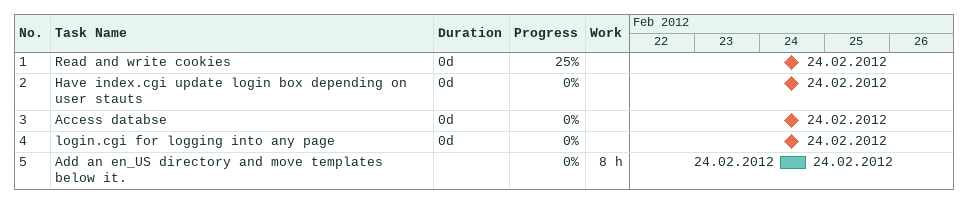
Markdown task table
| ID | Task | Duration | Start | Finish | % complete | Work (h) |
|---|---|---|---|---|---|---|
| 1 | Read and write cookies | 0d | 2012-02-24 | 2012-02-24 | 25 |  |
| 2 | Have index.cgi update login box depending on user stauts | 0d | 2012-02-24 | 2012-02-24 | 0 |  |
| 3 | Access databse | 0d | 2012-02-24 | 2012-02-24 | 0 |  |
| 4 | login.cgi for logging into any page | 0d | 2012-02-24 | 2012-02-24 | 0 |  |
| 5 | Add an en_US directory and move templates below it. |  | 2012-02-24 | 2012-02-24 | 0 | 8 |
